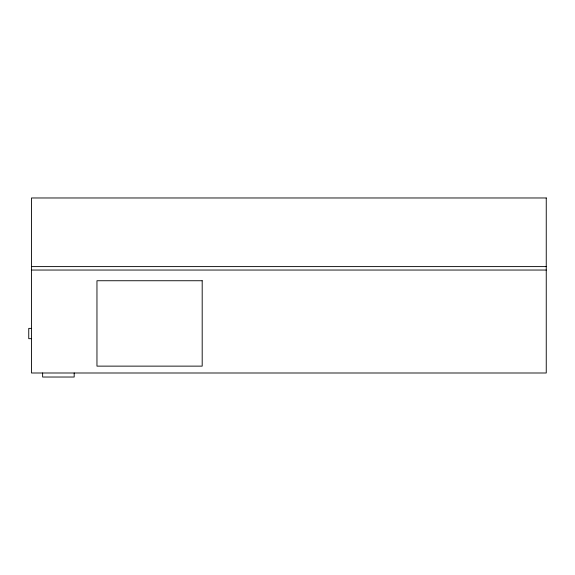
<?xml version="1.0" encoding="UTF-8"?>
<svg xmlns="http://www.w3.org/2000/svg" width="575" height="575" viewBox="0 0 575 575"><rect width="100%" height="100%" fill="white"/><g stroke="black" fill="none" stroke-linecap="round" stroke-linejoin="round"><path stroke-width="0.86" d="M31.496 266.606L546.25 266.606M31.496 270.042L546.25 270.042M31.496 328.382L28.75 328.382L28.75 338.675L31.496 338.675M74.182 372.995L74.182 377.027L42.629 377.027L42.629 372.995M546.25 197.972L31.496 197.972L31.496 372.995L546.25 372.995L546.25 197.972M202.192 280.737L96.959 280.737L96.959 366.131L202.192 366.131L202.192 280.737"/></g></svg>
